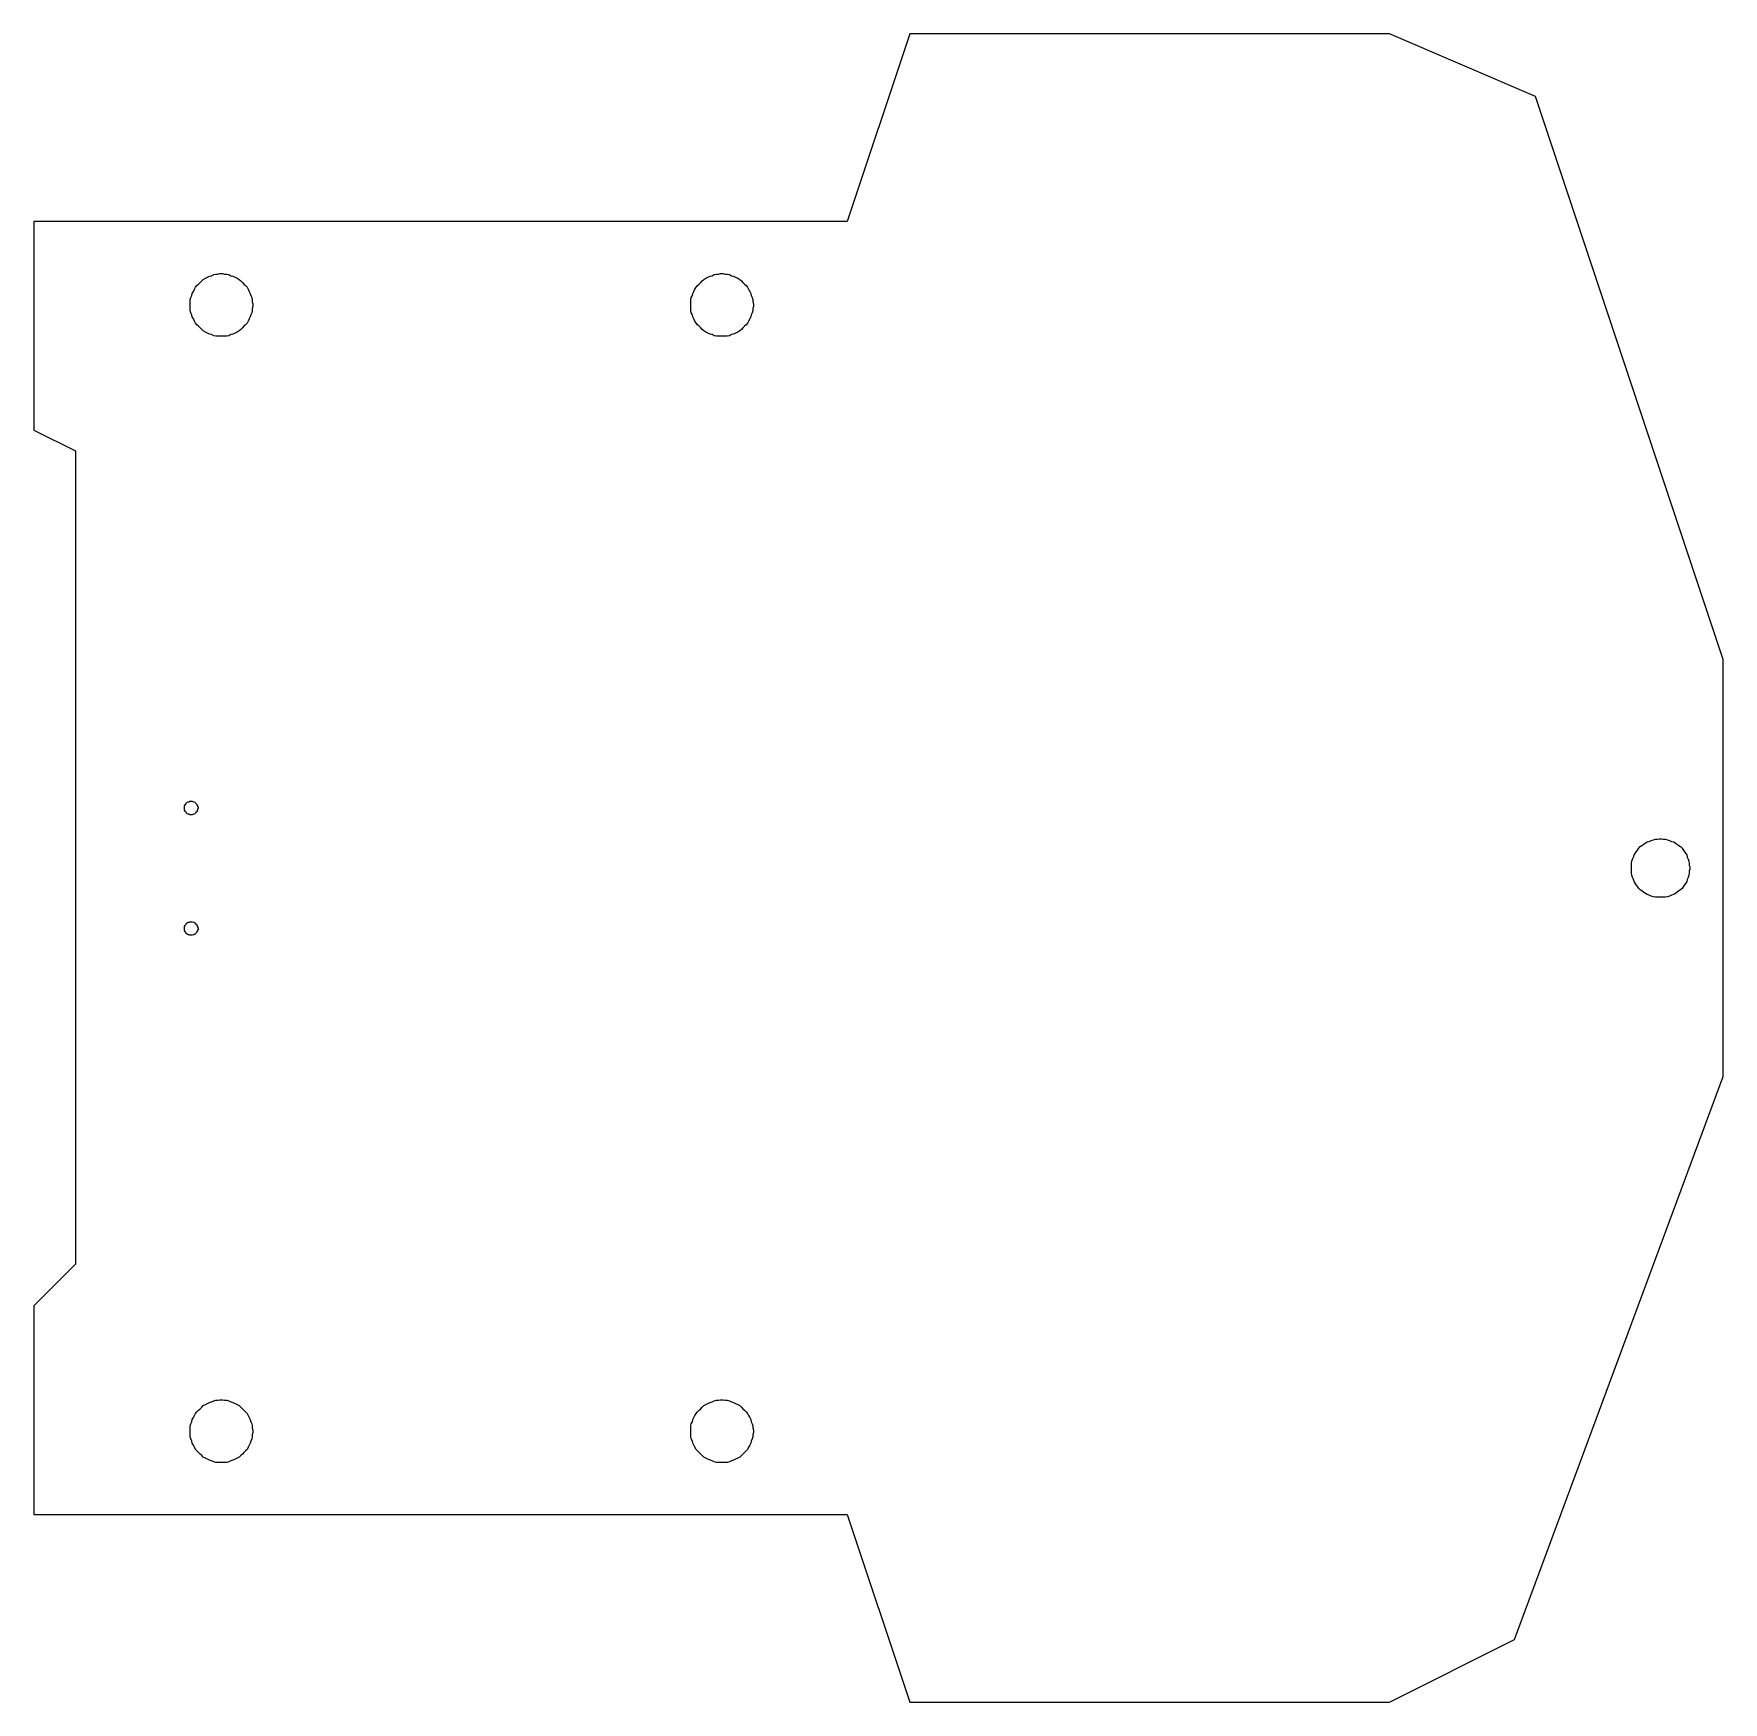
# Model space of a CAD drawing. Header units: millimetres. Extents: x 0 to 81, y 0 to 80.
import ezdxf

# ---------------------------------------------------------------- set-up
doc = ezdxf.new("R2010")
doc.units = ezdxf.units.MM
doc.header["$MEASUREMENT"] = 0
doc.layers.add('PCL_Layer', color=7, linetype='Continuous')

msp = doc.modelspace()

# ---------------------------------------------------------------- linework, layer by layer
at = {"layer": 'PCL_Layer', "color": 7}
for p, q in [((42, 80), (39, 71)), ((65, 80), (42, 80)), ((72, 77), (65, 80)), ((81, 50), (72, 77)), ((39, 71), (0, 71)), ((0, 71), (0, 61)), ((7.9, 68), (7.975, 68.075)), ((7.975, 68.075), (8.05, 68.15)), ((8.05, 68.15), (8.125, 68.225)), ((8.125, 68.225), (8.225, 68.275)), ((8.225, 68.275), (8.325, 68.325)), ((8.325, 68.325), (8.425, 68.375)), ((8.425, 68.375), (8.525, 68.4)), ((8.525, 68.4), (8.625, 68.45)), ((8.625, 68.45), (8.725, 68.475)), ((8.725, 68.475), (8.825, 68.475)), ((8.825, 68.475), (8.925, 68.5)), ((8.925, 68.5), (9.05, 68.5)), ((9.05, 68.5), (9.15, 68.475)), ((9.15, 68.475), (9.25, 68.475)), ((9.25, 68.475), (9.35, 68.45)), ((9.35, 68.45), (9.45, 68.4)), ((9.45, 68.4), (9.55, 68.375)), ((9.55, 68.375), (9.65, 68.325)), ((9.65, 68.325), (9.75, 68.275)), ((9.75, 68.275), (9.85, 68.225)), ((9.85, 68.225), (9.925, 68.15)), ((9.925, 68.15), (10, 68.075)), ((10, 68.075), (10.075, 68)), ((31.9, 68), (31.975, 68.075)), ((31.975, 68.075), (32.05, 68.15)), ((32.05, 68.15), (32.125, 68.225)), ((32.125, 68.225), (32.225, 68.275)), ((32.225, 68.275), (32.325, 68.325)), ((32.325, 68.325), (32.425, 68.375)), ((32.425, 68.375), (32.525, 68.4)), ((32.525, 68.4), (32.625, 68.45)), ((32.625, 68.45), (32.725, 68.475)), ((32.725, 68.475), (32.825, 68.475)), ((32.825, 68.475), (32.925, 68.5)), ((32.925, 68.5), (33.05, 68.5)), ((33.05, 68.5), (33.15, 68.475)), ((33.15, 68.475), (33.25, 68.475)), ((33.25, 68.475), (33.35, 68.45)), ((33.35, 68.45), (33.45, 68.4)), ((33.45, 68.4), (33.55, 68.375)), ((33.55, 68.375), (33.65, 68.325)), ((33.65, 68.325), (33.75, 68.275)), ((33.75, 68.275), (33.85, 68.225)), ((33.85, 68.225), (33.925, 68.15)), ((33.925, 68.15), (34, 68.075)), ((34, 68.075), (34.075, 68)), ((7.5, 67.25), (7.525, 67.35)), ((7.5, 67.15), (7.5, 67.25)), ((7.525, 67.35), (7.575, 67.45)), ((7.575, 67.45), (7.6, 67.55)), ((7.6, 67.55), (7.65, 67.65)), ((7.65, 67.65), (7.7, 67.75)), ((7.7, 67.75), (7.75, 67.85)), ((7.75, 67.85), (7.825, 67.925)), ((7.825, 67.925), (7.9, 68)), ((10.075, 68), (10.15, 67.925)), ((10.15, 67.925), (10.225, 67.85)), ((10.225, 67.85), (10.275, 67.75)), ((10.275, 67.75), (10.325, 67.65)), ((10.325, 67.65), (10.375, 67.55)), ((10.375, 67.55), (10.4, 67.45)), ((10.4, 67.45), (10.45, 67.35)), ((10.45, 67.35), (10.475, 67.25)), ((10.475, 67.25), (10.475, 67.15)), ((31.5, 67.25), (31.525, 67.35)), ((31.5, 67.15), (31.5, 67.25)), ((31.525, 67.35), (31.575, 67.45)), ((31.575, 67.45), (31.6, 67.55)), ((31.6, 67.55), (31.65, 67.65)), ((31.65, 67.65), (31.7, 67.75)), ((31.7, 67.75), (31.75, 67.85)), ((31.75, 67.85), (31.825, 67.925)), ((31.825, 67.925), (31.9, 68)), ((34.075, 68), (34.15, 67.925)), ((34.15, 67.925), (34.225, 67.85)), ((34.225, 67.85), (34.275, 67.75)), ((34.275, 67.75), (34.325, 67.65)), ((34.325, 67.65), (34.375, 67.55)), ((34.375, 67.55), (34.4, 67.45)), ((34.4, 67.45), (34.45, 67.35)), ((34.45, 67.35), (34.475, 67.25)), ((34.475, 67.25), (34.475, 67.15)), ((7.5, 67.05), (7.5, 67.15)), ((7.5, 66.925), (7.5, 67.05)), ((7.5, 66.825), (7.5, 66.925)), ((7.5, 66.725), (7.5, 66.825)), ((7.525, 66.625), (7.5, 66.725)), ((7.575, 66.525), (7.525, 66.625)), ((7.6, 66.425), (7.575, 66.525)), ((7.65, 66.325), (7.6, 66.425)), ((10.375, 66.425), (10.325, 66.325)), ((10.4, 66.525), (10.375, 66.425)), ((10.45, 66.625), (10.4, 66.525)), ((10.475, 66.725), (10.45, 66.625)), ((10.475, 67.15), (10.5, 67.05)), ((10.5, 66.925), (10.475, 66.825)), ((10.475, 66.825), (10.475, 66.725)), ((10.5, 67.05), (10.5, 66.925)), ((31.5, 67.05), (31.5, 67.15)), ((31.5, 66.925), (31.5, 67.05)), ((31.5, 66.825), (31.5, 66.925)), ((31.5, 66.725), (31.5, 66.825)), ((31.525, 66.625), (31.5, 66.725)), ((31.575, 66.525), (31.525, 66.625)), ((31.6, 66.425), (31.575, 66.525)), ((31.65, 66.325), (31.6, 66.425)), ((34.375, 66.425), (34.325, 66.325)), ((34.4, 66.525), (34.375, 66.425)), ((34.45, 66.625), (34.4, 66.525)), ((34.475, 66.725), (34.45, 66.625)), ((34.475, 67.15), (34.5, 67.05)), ((34.5, 66.925), (34.475, 66.825)), ((34.475, 66.825), (34.475, 66.725)), ((34.5, 67.05), (34.5, 66.925)), ((7.7, 66.225), (7.65, 66.325)), ((7.75, 66.125), (7.7, 66.225)), ((7.825, 66.05), (7.75, 66.125)), ((7.9, 65.975), (7.825, 66.05)), ((7.975, 65.9), (7.9, 65.975)), ((8.05, 65.825), (7.975, 65.9)), ((8.125, 65.75), (8.05, 65.825)), ((8.225, 65.7), (8.125, 65.75)), ((8.325, 65.65), (8.225, 65.7)), ((8.425, 65.6), (8.325, 65.65)), ((9.65, 65.65), (9.55, 65.6)), ((9.75, 65.7), (9.65, 65.65)), ((9.85, 65.75), (9.75, 65.7)), ((9.925, 65.825), (9.85, 65.75)), ((10, 65.9), (9.925, 65.825)), ((10.075, 65.975), (10, 65.9)), ((10.15, 66.05), (10.075, 65.975)), ((10.225, 66.125), (10.15, 66.05)), ((10.275, 66.225), (10.225, 66.125)), ((10.325, 66.325), (10.275, 66.225)), ((31.7, 66.225), (31.65, 66.325)), ((31.75, 66.125), (31.7, 66.225)), ((31.825, 66.05), (31.75, 66.125)), ((31.9, 65.975), (31.825, 66.05)), ((31.975, 65.9), (31.9, 65.975)), ((32.05, 65.825), (31.975, 65.9)), ((32.125, 65.75), (32.05, 65.825)), ((32.225, 65.7), (32.125, 65.75)), ((32.325, 65.65), (32.225, 65.7)), ((32.425, 65.6), (32.325, 65.65)), ((33.65, 65.65), (33.55, 65.6)), ((33.75, 65.7), (33.65, 65.65)), ((33.85, 65.75), (33.75, 65.7)), ((33.925, 65.825), (33.85, 65.75)), ((34, 65.9), (33.925, 65.825)), ((34.075, 65.975), (34, 65.9)), ((34.15, 66.05), (34.075, 65.975)), ((34.225, 66.125), (34.15, 66.05)), ((34.275, 66.225), (34.225, 66.125)), ((34.325, 66.325), (34.275, 66.225)), ((8.525, 65.575), (8.425, 65.6)), ((8.625, 65.525), (8.525, 65.575)), ((8.725, 65.5), (8.625, 65.525)), ((8.825, 65.5), (8.725, 65.5)), ((8.925, 65.5), (8.825, 65.5)), ((9.05, 65.5), (8.925, 65.5)), ((9.15, 65.5), (9.05, 65.5)), ((9.25, 65.5), (9.15, 65.5)), ((9.35, 65.525), (9.25, 65.5)), ((9.45, 65.575), (9.35, 65.525)), ((9.55, 65.6), (9.45, 65.575)), ((32.525, 65.575), (32.425, 65.6)), ((32.625, 65.525), (32.525, 65.575)), ((32.725, 65.5), (32.625, 65.525)), ((32.825, 65.5), (32.725, 65.5)), ((32.925, 65.5), (32.825, 65.5)), ((33.05, 65.5), (32.925, 65.5)), ((33.15, 65.5), (33.05, 65.5)), ((33.25, 65.5), (33.15, 65.5)), ((33.35, 65.525), (33.25, 65.5)), ((33.45, 65.575), (33.35, 65.525)), ((33.55, 65.6), (33.45, 65.575)), ((0, 61), (2, 60)), ((2, 60), (2, 21)), ((81, 30), (81, 50)), ((7.225, 42.975), (7.25, 43.025)), ((7.225, 42.95), (7.225, 42.975)), ((7.225, 42.9), (7.225, 42.95)), ((7.25, 43.025), (7.275, 43.05)), ((7.275, 43.05), (7.3, 43.1)), ((7.3, 43.1), (7.325, 43.125)), ((7.325, 43.125), (7.35, 43.15)), ((7.35, 43.15), (7.4, 43.175)), ((7.4, 43.175), (7.45, 43.175)), ((7.45, 43.175), (7.475, 43.2)), ((7.475, 43.2), (7.525, 43.2)), ((7.525, 43.2), (7.575, 43.2)), ((7.575, 43.2), (7.6, 43.2)), ((7.6, 43.2), (7.65, 43.175)), ((7.65, 43.175), (7.675, 43.175)), ((7.675, 43.175), (7.725, 43.15)), ((7.725, 43.15), (7.75, 43.125)), ((7.75, 43.125), (7.775, 43.1)), ((7.775, 43.1), (7.825, 43.05)), ((7.825, 43.05), (7.825, 43.025)), ((7.825, 43.025), (7.85, 42.975)), ((7.85, 42.975), (7.85, 42.95)), ((7.85, 42.95), (7.875, 42.9)), ((7.225, 42.85), (7.225, 42.9)), ((7.225, 42.825), (7.225, 42.85)), ((7.225, 42.775), (7.225, 42.825)), ((7.25, 42.725), (7.225, 42.775)), ((7.275, 42.7), (7.25, 42.725)), ((7.3, 42.675), (7.275, 42.7)), ((7.325, 42.625), (7.3, 42.675)), ((7.35, 42.6), (7.325, 42.625)), ((7.4, 42.575), (7.35, 42.6)), ((7.45, 42.575), (7.4, 42.575)), ((7.475, 42.55), (7.45, 42.575)), ((7.525, 42.55), (7.475, 42.55)), ((7.575, 42.55), (7.525, 42.55)), ((7.6, 42.55), (7.575, 42.55)), ((7.65, 42.575), (7.6, 42.55)), ((7.675, 42.575), (7.65, 42.575)), ((7.725, 42.6), (7.675, 42.575)), ((7.75, 42.625), (7.725, 42.6)), ((7.775, 42.675), (7.75, 42.625)), ((7.825, 42.7), (7.775, 42.675)), ((7.85, 42.775), (7.825, 42.725)), ((7.825, 42.725), (7.825, 42.7)), ((7.875, 42.85), (7.85, 42.825)), ((7.85, 42.825), (7.85, 42.775)), ((7.875, 42.9), (7.875, 42.85)), ((77.45, 41.275), (77.55, 41.325)), ((77.55, 41.325), (77.65, 41.35)), ((77.65, 41.35), (77.75, 41.375)), ((77.75, 41.375), (77.85, 41.375)), ((77.85, 41.375), (77.95, 41.4)), ((77.95, 41.4), (78.05, 41.4)), ((78.05, 41.4), (78.125, 41.375)), ((78.125, 41.375), (78.225, 41.375)), ((78.225, 41.375), (78.325, 41.35)), ((78.325, 41.35), (78.425, 41.325)), ((78.425, 41.325), (78.525, 41.275)), ((76.65, 40.425), (76.7, 40.525)), ((76.7, 40.525), (76.725, 40.625)), ((76.725, 40.625), (76.775, 40.7)), ((76.775, 40.7), (76.825, 40.775)), ((76.825, 40.775), (76.9, 40.875)), ((76.9, 40.875), (76.95, 40.95)), ((76.95, 40.95), (77.025, 41.025)), ((77.025, 41.025), (77.1, 41.075)), ((77.1, 41.075), (77.2, 41.15)), ((77.2, 41.15), (77.275, 41.2)), ((77.275, 41.2), (77.35, 41.25)), ((77.35, 41.25), (77.45, 41.275)), ((78.525, 41.275), (78.625, 41.25)), ((78.625, 41.25), (78.7, 41.2)), ((78.7, 41.2), (78.775, 41.15)), ((78.775, 41.15), (78.875, 41.075)), ((78.875, 41.075), (78.95, 41.025)), ((78.95, 41.025), (79.025, 40.95)), ((79.025, 40.95), (79.075, 40.875)), ((79.075, 40.875), (79.15, 40.775)), ((79.15, 40.775), (79.2, 40.7)), ((79.2, 40.7), (79.25, 40.625)), ((79.25, 40.625), (79.275, 40.525)), ((79.275, 40.525), (79.325, 40.425)), ((76.6, 40.225), (76.625, 40.325)), ((76.6, 40.125), (76.6, 40.225)), ((76.6, 40.05), (76.6, 40.125)), ((76.6, 39.95), (76.6, 40.05)), ((76.6, 39.85), (76.6, 39.95)), ((76.6, 39.75), (76.6, 39.85)), ((76.625, 39.65), (76.6, 39.75)), ((76.625, 40.325), (76.65, 40.425)), ((79.325, 40.425), (79.35, 40.325)), ((79.35, 40.325), (79.375, 40.225)), ((79.375, 39.75), (79.35, 39.65)), ((79.375, 40.225), (79.375, 40.125)), ((79.375, 40.125), (79.4, 40.05)), ((79.4, 39.95), (79.375, 39.85)), ((79.375, 39.85), (79.375, 39.75)), ((79.4, 40.05), (79.4, 39.95)), ((76.65, 39.55), (76.625, 39.65)), ((76.7, 39.45), (76.65, 39.55)), ((76.725, 39.35), (76.7, 39.45)), ((76.775, 39.275), (76.725, 39.35)), ((76.825, 39.2), (76.775, 39.275)), ((76.9, 39.1), (76.825, 39.2)), ((76.95, 39.025), (76.9, 39.1)), ((77.025, 38.95), (76.95, 39.025)), ((77.1, 38.9), (77.025, 38.95)), ((77.2, 38.825), (77.1, 38.9)), ((78.875, 38.9), (78.775, 38.825)), ((78.95, 38.95), (78.875, 38.9)), ((79.025, 39.025), (78.95, 38.95)), ((79.075, 39.1), (79.025, 39.025)), ((79.15, 39.2), (79.075, 39.1)), ((79.2, 39.275), (79.15, 39.2)), ((79.25, 39.35), (79.2, 39.275)), ((79.275, 39.45), (79.25, 39.35)), ((79.325, 39.55), (79.275, 39.45)), ((79.35, 39.65), (79.325, 39.55)), ((77.275, 38.775), (77.2, 38.825)), ((77.35, 38.725), (77.275, 38.775)), ((77.45, 38.7), (77.35, 38.725)), ((77.55, 38.65), (77.45, 38.7)), ((77.65, 38.625), (77.55, 38.65)), ((77.75, 38.6), (77.65, 38.625)), ((77.85, 38.6), (77.75, 38.6)), ((77.95, 38.6), (77.85, 38.6)), ((78.05, 38.6), (77.95, 38.6)), ((78.125, 38.6), (78.05, 38.6)), ((78.225, 38.6), (78.125, 38.6)), ((78.325, 38.625), (78.225, 38.6)), ((78.425, 38.65), (78.325, 38.625)), ((78.525, 38.7), (78.425, 38.65)), ((78.625, 38.725), (78.525, 38.7)), ((78.7, 38.775), (78.625, 38.725)), ((78.775, 38.825), (78.7, 38.775)), ((7.25, 37.25), (7.275, 37.275)), ((7.275, 37.275), (7.3, 37.3)), ((7.3, 37.3), (7.325, 37.35)), ((7.325, 37.35), (7.35, 37.375)), ((7.35, 37.375), (7.4, 37.4)), ((7.4, 37.4), (7.45, 37.4)), ((7.45, 37.4), (7.475, 37.425)), ((7.475, 37.425), (7.525, 37.425)), ((7.525, 37.425), (7.575, 37.425)), ((7.575, 37.425), (7.6, 37.425)), ((7.6, 37.425), (7.65, 37.4)), ((7.65, 37.4), (7.675, 37.4)), ((7.675, 37.4), (7.725, 37.375)), ((7.725, 37.375), (7.75, 37.35)), ((7.75, 37.35), (7.775, 37.3)), ((7.775, 37.3), (7.825, 37.275)), ((7.825, 37.275), (7.825, 37.25)), ((7.225, 37.2), (7.25, 37.25)), ((7.225, 37.15), (7.225, 37.2)), ((7.225, 37.125), (7.225, 37.15)), ((7.225, 37.075), (7.225, 37.125)), ((7.225, 37.025), (7.225, 37.075)), ((7.225, 37), (7.225, 37.025)), ((7.25, 36.95), (7.225, 37)), ((7.275, 36.925), (7.25, 36.95)), ((7.3, 36.875), (7.275, 36.925)), ((7.325, 36.85), (7.3, 36.875)), ((7.35, 36.825), (7.325, 36.85)), ((7.4, 36.8), (7.35, 36.825)), ((7.45, 36.8), (7.4, 36.8)), ((7.475, 36.775), (7.45, 36.8)), ((7.525, 36.775), (7.475, 36.775)), ((7.575, 36.775), (7.525, 36.775)), ((7.6, 36.775), (7.575, 36.775)), ((7.65, 36.8), (7.6, 36.775)), ((7.675, 36.8), (7.65, 36.8)), ((7.725, 36.825), (7.675, 36.8)), ((7.75, 36.85), (7.725, 36.825)), ((7.775, 36.875), (7.75, 36.85)), ((7.825, 36.925), (7.775, 36.875)), ((7.825, 37.25), (7.85, 37.2)), ((7.85, 37), (7.825, 36.95)), ((7.825, 36.95), (7.825, 36.925)), ((7.85, 37.2), (7.85, 37.15)), ((7.85, 37.15), (7.875, 37.125)), ((7.875, 37.075), (7.85, 37.025)), ((7.85, 37.025), (7.85, 37)), ((7.875, 37.125), (7.875, 37.075)), ((71, 3), (81, 30)), ((2, 21), (0, 19)), ((0, 19), (0, 9)), ((7.7, 13.75), (7.75, 13.85)), ((7.75, 13.85), (7.825, 13.925)), ((7.825, 13.925), (7.9, 14)), ((7.9, 14), (7.975, 14.075)), ((7.975, 14.075), (8.05, 14.15)), ((8.05, 14.15), (8.125, 14.225)), ((8.125, 14.225), (8.225, 14.275)), ((8.225, 14.275), (8.325, 14.325)), ((8.325, 14.325), (8.425, 14.375)), ((8.425, 14.375), (8.525, 14.4)), ((8.525, 14.4), (8.625, 14.45)), ((8.625, 14.45), (8.725, 14.475)), ((8.725, 14.475), (8.825, 14.475)), ((8.825, 14.475), (8.925, 14.5)), ((8.925, 14.5), (9.05, 14.5)), ((9.05, 14.5), (9.15, 14.475)), ((9.15, 14.475), (9.25, 14.475)), ((9.25, 14.475), (9.35, 14.45)), ((9.35, 14.45), (9.45, 14.4)), ((9.45, 14.4), (9.55, 14.375)), ((9.55, 14.375), (9.65, 14.325)), ((9.65, 14.325), (9.75, 14.275)), ((9.75, 14.275), (9.85, 14.225)), ((9.85, 14.225), (9.925, 14.15)), ((9.925, 14.15), (10, 14.075)), ((10, 14.075), (10.075, 14)), ((10.075, 14), (10.15, 13.925)), ((10.15, 13.925), (10.225, 13.85)), ((10.225, 13.85), (10.275, 13.75)), ((31.7, 13.75), (31.75, 13.85)), ((31.75, 13.85), (31.825, 13.925)), ((31.825, 13.925), (31.9, 14)), ((31.9, 14), (31.975, 14.075)), ((31.975, 14.075), (32.05, 14.15)), ((32.05, 14.15), (32.125, 14.225)), ((32.125, 14.225), (32.225, 14.275)), ((32.225, 14.275), (32.325, 14.325)), ((32.325, 14.325), (32.425, 14.375)), ((32.425, 14.375), (32.525, 14.4)), ((32.525, 14.4), (32.625, 14.45)), ((32.625, 14.45), (32.725, 14.475)), ((32.725, 14.475), (32.825, 14.475)), ((32.825, 14.475), (32.925, 14.5)), ((32.925, 14.5), (33.05, 14.5)), ((33.05, 14.5), (33.15, 14.475)), ((33.15, 14.475), (33.25, 14.475)), ((33.25, 14.475), (33.35, 14.45)), ((33.35, 14.45), (33.45, 14.4)), ((33.45, 14.4), (33.55, 14.375)), ((33.55, 14.375), (33.65, 14.325)), ((33.65, 14.325), (33.75, 14.275)), ((33.75, 14.275), (33.85, 14.225)), ((33.85, 14.225), (33.925, 14.15)), ((33.925, 14.15), (34, 14.075)), ((34, 14.075), (34.075, 14)), ((34.075, 14), (34.15, 13.925)), ((34.15, 13.925), (34.225, 13.85)), ((34.225, 13.85), (34.275, 13.75)), ((7.5, 13.25), (7.525, 13.35)), ((7.5, 13.15), (7.5, 13.25)), ((7.5, 13.05), (7.5, 13.15)), ((7.5, 12.925), (7.5, 13.05)), ((7.525, 13.35), (7.575, 13.45)), ((7.575, 13.45), (7.6, 13.55)), ((7.6, 13.55), (7.65, 13.65)), ((7.65, 13.65), (7.7, 13.75)), ((10.275, 13.75), (10.325, 13.65)), ((10.325, 13.65), (10.375, 13.55)), ((10.375, 13.55), (10.4, 13.45)), ((10.4, 13.45), (10.45, 13.35)), ((10.45, 13.35), (10.475, 13.25)), ((10.475, 13.25), (10.475, 13.15)), ((10.475, 13.15), (10.5, 13.05)), ((10.5, 13.05), (10.5, 12.925)), ((31.5, 13.25), (31.525, 13.35)), ((31.5, 13.15), (31.5, 13.25)), ((31.5, 13.05), (31.5, 13.15)), ((31.5, 12.925), (31.5, 13.05)), ((31.525, 13.35), (31.575, 13.45)), ((31.575, 13.45), (31.6, 13.55)), ((31.6, 13.55), (31.65, 13.65)), ((31.65, 13.65), (31.7, 13.75)), ((34.275, 13.75), (34.325, 13.65)), ((34.325, 13.65), (34.375, 13.55)), ((34.375, 13.55), (34.4, 13.45)), ((34.4, 13.45), (34.45, 13.35)), ((34.45, 13.35), (34.475, 13.25)), ((34.475, 13.25), (34.475, 13.15)), ((34.475, 13.15), (34.5, 13.05)), ((34.5, 13.05), (34.5, 12.925)), ((7.5, 12.825), (7.5, 12.925)), ((7.5, 12.725), (7.5, 12.825)), ((7.525, 12.625), (7.5, 12.725)), ((7.575, 12.525), (7.525, 12.625)), ((7.6, 12.425), (7.575, 12.525)), ((7.65, 12.325), (7.6, 12.425)), ((7.7, 12.225), (7.65, 12.325)), ((7.75, 12.125), (7.7, 12.225)), ((10.275, 12.225), (10.225, 12.125)), ((10.325, 12.325), (10.275, 12.225)), ((10.375, 12.425), (10.325, 12.325)), ((10.4, 12.525), (10.375, 12.425)), ((10.45, 12.625), (10.4, 12.525)), ((10.475, 12.725), (10.45, 12.625)), ((10.5, 12.925), (10.475, 12.825)), ((10.475, 12.825), (10.475, 12.725)), ((31.5, 12.825), (31.5, 12.925)), ((31.5, 12.725), (31.5, 12.825)), ((31.525, 12.625), (31.5, 12.725)), ((31.575, 12.525), (31.525, 12.625)), ((31.6, 12.425), (31.575, 12.525)), ((31.65, 12.325), (31.6, 12.425)), ((31.7, 12.225), (31.65, 12.325)), ((31.75, 12.125), (31.7, 12.225)), ((34.275, 12.225), (34.225, 12.125)), ((34.325, 12.325), (34.275, 12.225)), ((34.375, 12.425), (34.325, 12.325)), ((34.4, 12.525), (34.375, 12.425)), ((34.45, 12.625), (34.4, 12.525)), ((34.475, 12.725), (34.45, 12.625)), ((34.5, 12.925), (34.475, 12.825)), ((34.475, 12.825), (34.475, 12.725)), ((7.825, 12.05), (7.75, 12.125)), ((7.9, 11.975), (7.825, 12.05)), ((7.975, 11.9), (7.9, 11.975)), ((8.05, 11.825), (7.975, 11.9)), ((8.125, 11.75), (8.05, 11.825)), ((8.225, 11.7), (8.125, 11.75)), ((8.325, 11.65), (8.225, 11.7)), ((8.425, 11.6), (8.325, 11.65)), ((8.525, 11.575), (8.425, 11.6)), ((8.625, 11.525), (8.525, 11.575)), ((8.725, 11.5), (8.625, 11.525)), ((8.825, 11.5), (8.725, 11.5)), ((8.925, 11.5), (8.825, 11.5)), ((9.05, 11.5), (8.925, 11.5)), ((9.15, 11.5), (9.05, 11.5)), ((9.25, 11.5), (9.15, 11.5)), ((9.35, 11.525), (9.25, 11.5)), ((9.45, 11.575), (9.35, 11.525)), ((9.55, 11.6), (9.45, 11.575)), ((9.65, 11.65), (9.55, 11.6)), ((9.75, 11.7), (9.65, 11.65)), ((9.85, 11.75), (9.75, 11.7)), ((9.925, 11.825), (9.85, 11.75)), ((10, 11.9), (9.925, 11.825)), ((10.075, 11.975), (10, 11.9)), ((10.15, 12.05), (10.075, 11.975)), ((10.225, 12.125), (10.15, 12.05)), ((31.825, 12.05), (31.75, 12.125)), ((31.9, 11.975), (31.825, 12.05)), ((31.975, 11.9), (31.9, 11.975)), ((32.05, 11.825), (31.975, 11.9)), ((32.125, 11.75), (32.05, 11.825)), ((32.225, 11.7), (32.125, 11.75)), ((32.325, 11.65), (32.225, 11.7)), ((32.425, 11.6), (32.325, 11.65)), ((32.525, 11.575), (32.425, 11.6)), ((32.625, 11.525), (32.525, 11.575)), ((32.725, 11.5), (32.625, 11.525)), ((32.825, 11.5), (32.725, 11.5)), ((32.925, 11.5), (32.825, 11.5)), ((33.05, 11.5), (32.925, 11.5)), ((33.15, 11.5), (33.05, 11.5)), ((33.25, 11.5), (33.15, 11.5)), ((33.35, 11.525), (33.25, 11.5)), ((33.45, 11.575), (33.35, 11.525)), ((33.55, 11.6), (33.45, 11.575)), ((33.65, 11.65), (33.55, 11.6)), ((33.75, 11.7), (33.65, 11.65)), ((33.85, 11.75), (33.75, 11.7)), ((33.925, 11.825), (33.85, 11.75)), ((34, 11.9), (33.925, 11.825)), ((34.075, 11.975), (34, 11.9)), ((34.15, 12.05), (34.075, 11.975)), ((34.225, 12.125), (34.15, 12.05)), ((0, 9), (39, 9)), ((39, 9), (42, 0)), ((65, 0), (71, 3)), ((42, 0), (65, 0))]:
    msp.add_line(p, q, dxfattribs=at)

doc.saveas('drawing.dxf')
